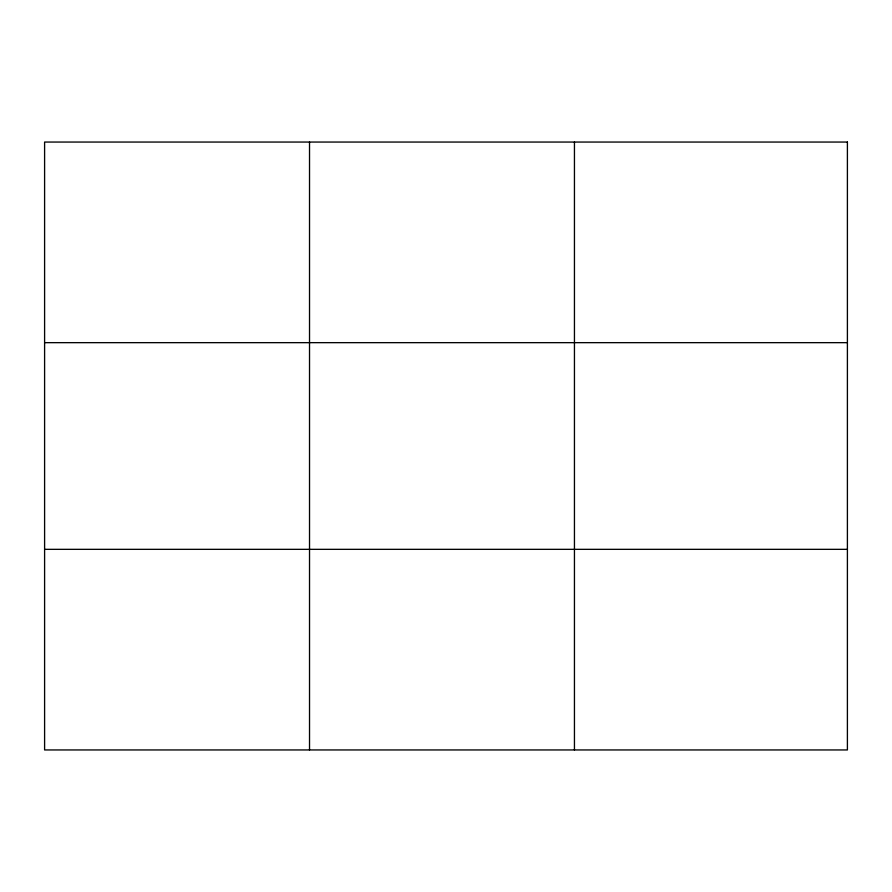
<?xml version="1.0" encoding="UTF-8"?>
<svg xmlns="http://www.w3.org/2000/svg" width="892" height="892" viewBox="0 0 892 892"><rect width="100%" height="100%" fill="white"/><g stroke="black" fill="none" stroke-linecap="round" stroke-linejoin="round"><path stroke-width="1.34" d="M309.524 749.949L309.524 142.051M574.448 749.949L574.448 142.051M44.6 342.662L847.4 342.662M44.6 549.338L847.4 549.338M847.4 142.051L847.4 749.949L44.6 749.949L44.6 142.051L847.4 142.051"/></g></svg>
